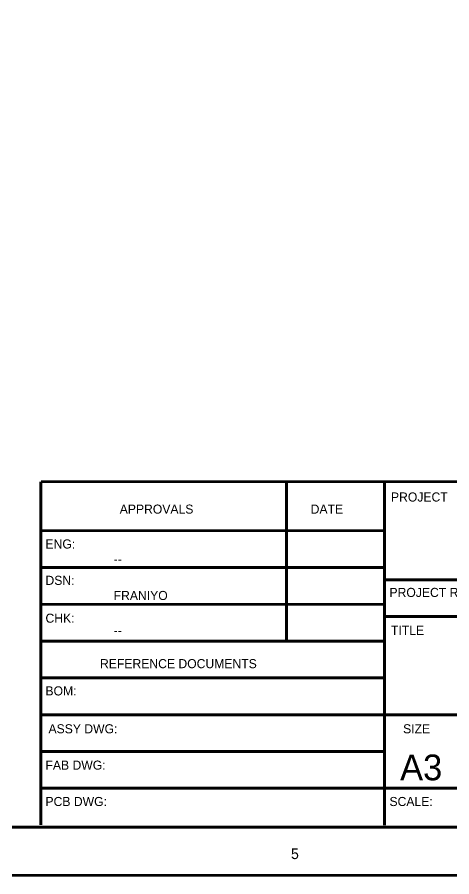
# Model space of a CAD drawing. Header units: inches. Extents: x 0 to 16.9, y 0 to 11.7.
# Drawn here: x 11.236 to 13.006, y -0.004 to 3.499 of the extents above; entities that cross this region are included whole.
import ezdxf

# ---------------------------------------------------------------- set-up
doc = ezdxf.new("R2010")
doc.units = ezdxf.units.IN
doc.header["$MEASUREMENT"] = 0
doc.layers.add('Sheet', color=255, linetype='Continuous')

msp = doc.modelspace()

# ---------------------------------------------------------------- linework, layer by layer
at = {"layer": 'Sheet'}
for points in [[(0.0023, 11.6929, 0.0039, 0.0039, 0), (0.0023, 0, 0.0039, 0.0039, 0), (16.5339, 0, 0.0039, 0.0039, 0), (16.5339, 11.6929, 0.0039, 0.0039, 0), (0.0023, 11.6929, 0.0039, 0.0039, 0), (0.0023, 11.6929, 0.0039, 0.0039, 0)], [(0.2021, 11.4923, 0.0039, 0.0039, 0), (0.2021, 0.1999, 0.0039, 0.0039, 0), (16.3341, 0.1999, 0.0039, 0.0039, 0), (16.3341, 11.4923, 0.0039, 0.0039, 0), (0.2021, 11.4923, 0.0039, 0.0039, 0), (0.2021, 11.4923, 0.0039, 0.0039, 0)]]:
    msp.add_lwpolyline(points, format="xyseb", close=True, dxfattribs=at)
for points in [[(11.3322, 1.6063, 0.0118, 0.0118, 0), (11.3322, 0.2064, 0.0118, 0.0118, 0)], [(12.7318, 1.6059, 0.0118, 0.0118, 0), (11.3322, 1.6059, 0.0118, 0.0118, 0)], [(12.3321, 1.6063, 0.0118, 0.0118, 0), (12.3321, 0.9565, 0.0118, 0.0118, 0)], [(16.331, 1.6059, 0.0118, 0.0118, 0), (12.7318, 1.6059, 0.0118, 0.0118, 0)], [(12.7318, 1.2062, 0.0118, 0.0118, 0), (12.7318, 1.6059, 0.0118, 0.0118, 0)], [(11.3322, 1.4061, 0.0118, 0.0118, 0), (12.7318, 1.4061, 0.0118, 0.0118, 0)], [(11.3322, 1.2563, 0.0118, 0.0118, 0), (12.7318, 1.2563, 0.0118, 0.0118, 0)], [(16.331, 1.2062, 0.0118, 0.0118, 0), (12.7318, 1.2062, 0.0118, 0.0118, 0)], [(12.7318, 0.656, 0.0118, 0.0118, 0), (12.7318, 1.2062, 0.0118, 0.0118, 0)], [(11.3322, 1.1059, 0.0118, 0.0118, 0), (12.7318, 1.1059, 0.0118, 0.0118, 0)], [(12.7318, 1.0565, 0.0118, 0.0118, 0), (16.331, 1.0565, 0.0118, 0.0118, 0)], [(11.3322, 0.9561, 0.0118, 0.0118, 0), (12.7318, 0.9561, 0.0118, 0.0118, 0)], [(11.3322, 0.8064, 0.0118, 0.0118, 0), (12.7318, 0.8064, 0.0118, 0.0118, 0)], [(11.3322, 0.656, 0.0118, 0.0118, 0), (12.7318, 0.656, 0.0118, 0.0118, 0)], [(12.7318, 0.656, 0.0118, 0.0118, 0), (12.7318, 0.3565, 0.0118, 0.0118, 0)], [(12.7318, 0.656, 0.0118, 0.0118, 0), (16.331, 0.656, 0.0118, 0.0118, 0)], [(11.3322, 0.5062, 0.0118, 0.0118, 0), (12.7318, 0.5062, 0.0118, 0.0118, 0)], [(11.3322, 0.3565, 0.0118, 0.0118, 0), (12.7318, 0.3565, 0.0118, 0.0118, 0)], [(16.331, 0.3565, 0.0118, 0.0118, 0), (12.7318, 0.3565, 0.0118, 0.0118, 0)], [(12.7318, 0.3565, 0.0118, 0.0118, 0), (12.7318, 0.206, 0.0118, 0.0118, 0)], [(16.3356, 0.1976, 0.0118, 0.0118, 0), (0.2006, 0.1976, 0.0118, 0.0118, 0)], [(16.5323, 0.0015, 0.0118, 0.0118, 0), (0.0023, 0.0015, 0.0118, 0.0118, 0)]]:
    msp.add_lwpolyline(points, format="xyseb", dxfattribs=at)

# ---------------------------------------------------------------- texts
for s, height, p in [('PROJECT', 0.03704, (12.758, 1.5249)), ('APPROVALS', 0.03704, (11.6532, 1.4755)), ('DATE', 0.03704, (12.4309, 1.4755)), ('ENG:', 0.03704, (11.3508, 1.3335)), ('--', 0.03704, (11.6285, 1.2718)), ('DSN:', 0.03704, (11.3508, 1.1853)), ('FRANIYO', 0.03704, (11.6285, 1.1236)), ('PROJECT REVISION:', 0.037042, (12.7518, 1.136)), ('CHK:', 0.03704, (11.3508, 1.031)), ('TITLE', 0.03704, (12.758, 0.9816)), ('--', 0.03704, (11.6285, 0.9816)), ('REFERENCE DOCUMENTS', 0.037042, (11.573, 0.8458)), ('BOM:', 0.03704, (11.3508, 0.7347)), ('ASSY DWG:', 0.03704, (11.3631, 0.5803)), ('SIZE', 0.03704, (12.8074, 0.5803)), ('A3', 0.10495, (12.7951, 0.3889)), ('FAB DWG:', 0.03704, (11.3508, 0.4322)), ('PCB DWG:', 0.03704, (11.3508, 0.284)), ('SCALE:', 0.03704, (12.7518, 0.284)), ('5', 0.0432, (12.3507, 0.0679))]:
    msp.add_text(s, height=height, dxfattribs=at).set_placement(p)

doc.saveas('drawing.dxf')
